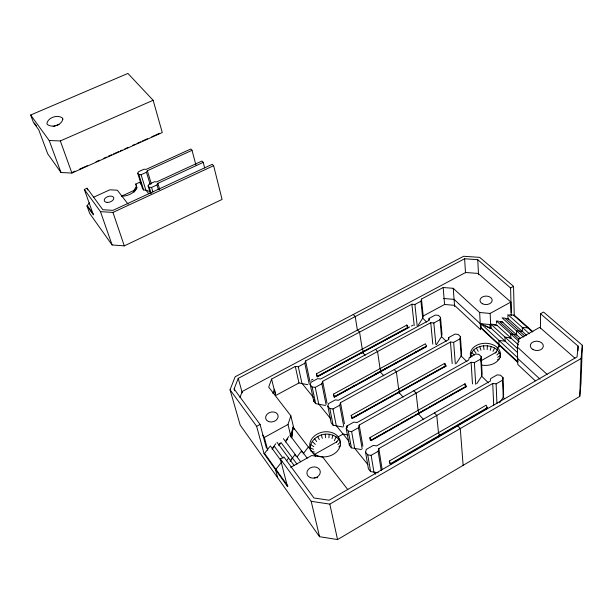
<?xml version="1.0" encoding="UTF-8"?>
<svg xmlns="http://www.w3.org/2000/svg" width="613" height="613" viewBox="0 0 613 613"><rect width="100%" height="100%" fill="white"/><g stroke="black" fill="none" stroke-linecap="round" stroke-linejoin="round"><path stroke-width="0.92" d="M470.585 357.41C471.052 341.839 500.055 341.931 500.499 357.479M577.967 350.782L578.113 346.123L540.528 313.756L543.562 312.063L582.35 345.295L580.986 383.186L579.76 396.396L337.548 539.57L319.557 536.697L240.173 425.07L230.051 389.784L235.147 376.773L463.658 256.265L479.726 257.376L513.548 286.355L514.23 315.151L532.896 331.694M579.76 396.396L581.101 358.521L582.35 345.295M487.159 349.609L487.442 345.847M328.905 437.789L329.204 434.272C319.833 432.717 307.749 440.67 310.776 451.084L314.369 452.019M578.113 346.123L577.055 356.889L329.104 500.231L313.956 497.986L283.903 456.961L280.356 458.938L287.397 486.347L287.918 486.055L264.578 453.436L269.697 446.647M517.809 361.831L517.724 362.421L480.462 327.679L481.236 327.748L517.809 361.831L517.778 360.214M291.581 437.828L293.19 427.223L315.68 456.624M291.773 437.268L292.455 432.809M535.172 380.704L517.763 364.436L517.395 347.119L518.598 339.219L539.724 327.342L574.887 358.138M499.626 402.718L503.219 397.385L502.606 380.129L503.005 377.608L500.537 375.225L497.174 374.88L490.714 378.558L490.277 381.071L376.604 445.881L373.24 445.444L366.275 449.413L365.555 452.187L368.428 468.891L370.604 471.581L378.221 472.776M476.745 383.715L481.711 376.213L480.768 359.034L481.213 356.613L478.853 354.345L475.588 354.023L469.236 357.578L468.769 359.992L357.08 422.526L353.816 422.119L346.981 425.943L346.23 428.602L349.341 445.283L351.418 447.85L361.478 449.582M456.356 363.379L461.16 355.992L459.926 338.889L460.401 336.568L458.149 334.399L454.976 334.1L448.724 337.541L448.226 339.855L338.468 400.258L335.303 399.891L328.591 403.576L327.817 406.12L331.143 422.771L333.12 425.223L343.042 427.023M436.433 344.59L441.506 336.66L440.011 319.641L440.509 317.411L438.356 315.335L435.276 315.067L429.123 318.392L428.602 320.614L320.714 379.01L317.634 378.665L311.036 382.236L310.247 384.673L313.764 401.27L315.657 403.615L325.442 405.492M239.982 397.446L242.258 391.462L465.604 272.501L478.155 273.429L510.851 302.056L490.162 313.419L479.65 312.515L453.245 288.309L443.176 287.512L421.483 299.083L423.208 316.001L422.694 318.147L418.273 325.174M426.732 322.116L422.694 318.147L420.955 301.228L421.483 299.083M381.217 470.615L378.137 451.321L378.834 448.547L492.737 383.477L496.116 383.838L502.606 380.129M332.001 438.548L332.92 435.176L329.204 434.272M490.224 350.207L491.212 346.583M362.168 448.823L358.482 427.721L359.203 425.062L471.106 362.283L474.393 362.612L480.768 359.034M349.341 445.283L349.831 443.521M343.717 426.288L339.748 405.224L340.499 402.68L450.463 342.046L453.651 342.353L459.926 338.889M326.101 404.764L321.871 383.761L322.645 381.324L430.74 322.714L433.835 322.99L440.011 319.641M313.764 401.27L314.277 399.645M293.397 426.579L290.792 434.556L291.382 437.008M291.068 437.23L287.987 424.472L290.853 415.829L268.701 387.125L271.597 379.056L295.29 366.421L298.301 366.743L304.807 363.264L305.588 360.919L411.867 304.217L414.878 304.469L420.955 301.228M272.915 393.5L274.448 389.171L275.513 393.515M234.626 390.795L234.112 388.987L238.242 378.367L464.616 258.77L477.749 259.697L510.583 287.972L511.234 312.73M334.33 440.732L336.146 436.854L332.92 435.176M492.99 351.364L494.614 348.008M203.225 162.376L201.961 161.012L156.698 181.9L154.399 181.777L148.974 184.283L148.085 185.869L149.266 187.302L151.564 187.432L157.012 184.911L157.886 183.318L203.225 162.376L204.658 167.939M192.03 150.308L190.812 148.99L146.201 169.357L143.955 169.249L138.607 171.686L137.718 173.234L138.852 174.613L141.105 174.728L146.469 172.268L147.35 170.728L192.03 150.308L195.907 165.012M133.511 191.164L136.385 186.306L135.688 184.092L139.534 182.322L141.22 182.935M86.985 205.945L93.375 214.887L84.349 189.478L87.077 188.245L102.8 209.715L112.968 210.351L212.313 164.284L213.631 165.694L222.082 199.432L124.301 245.867L112.095 244.97L89.667 213.424L86.985 205.945L89.391 202.773M336.56 442.257L338.675 439.207L338.207 436.801L343.104 434.05L348.207 435.077M495.258 353.011L497.411 350.031L497.312 347.54L499.534 346.291M279.038 444.555L280.126 443.076M285.98 440.272L288.708 436.579M134.009 192.16L136.653 188.605M290.156 461.145L295.152 454.409L295.527 455.949M297.198 456.762L301.634 450.785L302.002 452.325M272.417 448.218L275.827 443.697M272.126 449.352L274.402 446.341L283.045 458.172M278.8 445.659L281.076 442.647L296.999 464.156M285.451 441.973L287.727 438.969M286.539 460.823L288.646 458.049M290.187 461.129L292.501 458.087M303.121 453.881L308.347 447.038M337.893 444.578L340.322 442.065L338.675 439.207L336.146 436.854M496.875 355.034L499.403 352.513M338.782 446.892L340.246 445.797M497.733 357.302L500.469 355.302M280.356 458.938L311.189 501.327L329.817 504.108L581.101 358.521M389.355 461.03L486.17 405.185L487.465 408.143L390.719 464.056L389.753 463.696L389.355 461.03L390.719 464.056M390.65 463.574L487.435 407.645M365.555 452.187L367.754 454.877L371.141 455.329L378.137 451.321M371.179 440.647L371.095 440.157L466.225 386.182L464.983 383.776L369.838 437.682L370.283 440.341L371.179 440.647L466.255 386.673L466.225 386.182M371.317 440.126L372.98 439.184M374.643 438.241L377.133 436.824M378.788 435.889L380.451 434.946M382.106 434.004L387.087 431.177M389.577 429.759L391.24 428.824M392.902 427.882L394.557 426.939M396.22 425.997L398.711 424.579M400.366 423.637L408.664 418.932M411.154 417.514L412.817 416.572M414.48 415.629L426.832 408.618M428.472 407.691L430.119 406.756M431.759 405.829L436.678 403.032M438.326 402.097L439.965 401.17M441.605 400.235L444.065 398.841M445.712 397.906L447.352 396.979M448.992 396.044L453.919 393.247M455.559 392.32L466.255 386.673M346.23 428.602L348.33 431.161L351.609 431.575L358.482 427.721M290.631 467.367L311.657 455.543L322.653 457.03L347.793 489.611M314.354 454.478L336.836 441.835M480.684 360.957L496.453 352.084M528.651 327.932L522.291 327.419L522.36 331.457M351.218 415.407L444.747 363.325L445.996 366.168L352.536 418.311L351.701 418.066L351.218 415.407L352.536 418.311M352.452 417.828L445.957 365.67M351.9 418.304L362.689 412.288M364.344 411.361L379.286 403.032M380.949 402.105L393.393 395.163M395.056 394.236L399.921 391.876L398.642 389.002L396.389 371.869L394.251 369.562M401.714 390.519L420.947 379.792M422.625 378.857L438.51 369.991M440.188 369.057L441.858 368.122M443.528 367.195L445.996 366.168M287.397 486.347L264.073 453.712L264.578 453.436M509.572 314.806L514.23 315.151M327.817 406.12L329.817 408.565L333.005 408.948L339.748 405.224M333.441 394.144L425.399 343.77L426.625 346.552L334.729 396.986L333.947 396.787L333.441 394.144L334.729 396.986M345.571 390.412L347.234 389.5M352.214 386.772L353.877 385.861M374.627 374.474L379.608 371.739M384.627 368.988L386.305 368.068M394.68 363.471L396.358 362.551M414.786 352.444L416.465 351.525M421.491 348.766L423.162 347.847M334.637 396.504L426.579 346.069M334.146 397.017L356.559 384.719M358.222 383.807L379.815 371.961M380.443 371.286L425.889 346.682M267.743 450.218L264.333 437.46L287.987 424.472M264.073 453.712L256.64 426.334L260.088 424.457L234.112 388.987M510.583 287.972L513.548 286.355M310.247 384.673L312.155 387.01L315.251 387.362L321.871 383.761M317.611 376.114L408.028 327.296L406.879 325.059L316.446 373.807L316.982 376.443L317.71 376.597L316.446 373.807M317.166 376.666L408.089 327.786L408.028 327.296M311.266 380.114L312.952 379.202M317.151 376.934L409.676 326.967M411.354 326.062L413.039 325.151M307.78 384.696L298.96 382.964L275.651 395.523L271.597 379.056M423.208 316.001L444.586 304.477L454.509 305.32L480.561 329.664L479.65 312.515M497.365 359.869L499.725 358.62M53.201 126.554L59.116 124.47M84.349 189.478L100.471 211.646L112.961 212.427L213.631 165.694M121.389 196.244L134.354 190.275M93.605 197.225L109.819 189.808L117.359 190.222L128.14 204.183M72.48 172.314L75.093 171.142M79.452 169.196L87.299 165.679M96.011 161.771L99.498 160.208M103.858 158.254L106.47 157.081M108.217 156.3L111.704 154.737M113.443 153.955L118.677 151.61M120.416 150.829L122.163 150.047M124.776 148.882L128.263 147.319M132.623 145.365L135.235 144.193M136.975 143.411L140.461 141.848M142.208 141.067L147.434 138.722M151.794 136.768L159.641 133.251M71.905 173.058L162.261 132.546L153.15 100.287L127.91 73.43L30.65 115.022L33.447 122.462L38.742 129.78L47.737 153.863L61.001 172.506L71.905 173.058L60.335 140.952L49.209 140.507L30.65 115.022M60.335 140.952L153.15 100.287M380.642 371.509L381.309 371.424L381.24 370.942L380.052 368.612L377.562 351.548L375.524 349.341M487.465 408.143L486.308 407.913M418.625 413.277L419.399 413.269L418.097 410.342L416.097 393.148L413.859 390.734M438.969 435.651L439.805 435.69L438.471 432.701L436.77 415.453L434.425 412.924M137.718 173.234L142.469 188.559L143.603 189.953L145.833 190.076L150.07 191.608M443.345 298.485L454.064 299.366L480.247 323.672L489.879 324.53L490.032 327.94L490.936 328.055L517.625 352.674M509.28 337.909L511.004 338.108M513.487 334.391L516.897 334.805M522.774 331.51L516.391 330.714L516.483 334.752L510.698 333.901L510.805 337.932L504.974 337.096L505.104 341.127L499.013 340.43L498.821 347.264M493.687 324.982L497.112 325.419M502.951 322.185L499.541 321.741L518.958 339.357M505.449 318.262L502.055 317.802L523.433 337.058M508.767 318.967L505.38 318.515L524.874 336.024M491.588 324.17L496.576 324.936L518.491 344.95M497.243 321.043L498.89 321.304M500.537 321.564L502.185 321.825L520.69 338.56M310.216 447.881L313.458 449.298M481.236 327.748L481.021 323.741L490.032 327.94M485.542 326.147L490.078 328.261M310.699 444.609L313.841 446.647M470.615 355.249L472.056 356.253M513.794 315.389L532.459 331.94M529.356 333.725L507.886 314.576L508.001 318.599L526.582 335.25M519.104 341.556L496.415 320.913L496.507 323.327M312.186 441.49L315.358 444.394M517.395 347.119L547.11 374.367M517.541 348.636L490.76 324.039L490.936 328.055M481.021 323.741L517.724 357.785M517.633 358.383L540.038 379.179M471.658 352.483L474.339 355.004M446.203 341.28L441.506 336.66L441.996 334.422L440.509 317.411M466.899 361.647L461.16 355.992L461.62 353.678L460.401 336.568M488.438 382.841L481.711 376.213L482.14 373.8L481.213 356.613M504.576 398.718L503.219 397.385L503.618 394.872L503.005 377.608M353.257 314.484L355.211 316.569L357.44 330.422M457.758 425.859L460.271 428.525L463.129 465.336M357.617 330.016L359.563 332.123L362.268 349.103L363.425 351.379L363.501 351.862L362.689 351.77L362.95 353.372M362.559 352.414L365.133 355.249M379.945 371.555L383.807 375.807M398.619 392.105L403.124 397.063M418.487 413.974L423.598 419.599M139.534 182.322L141.71 185.003M148.852 193.792L145.833 190.076L141.105 174.728M313.335 397.354L301.933 383.294L298.301 366.743M330.698 418.756L318.706 403.975L315.251 387.362M348.912 441.207L336.261 425.614L333.005 408.948M367.923 464.639L354.651 448.272L351.609 431.575M375.685 474.201L373.93 472.041L371.141 455.329M473.634 350.015L475.949 352.988M314.569 438.724L316.706 441.506M289.796 435.107L307.197 458.149M283.39 438.64L300.676 461.819M276.969 442.195L294.133 465.497M230.051 389.784L256.64 426.334M262.678 435.176L264.333 437.46M270.272 445.896L281.857 461.842L275.543 469.765L277.674 477.803M34.343 123.037L36.466 125.964M87.383 205.761L93.245 213.952M476.401 348L478.194 351.356M317.68 436.502L319.304 439.651M369.838 437.682L371.095 440.157M136.385 186.306L137.182 187.892M49.209 140.507L61.001 172.506M87.077 188.245L87.69 189.992M100.471 211.646L112.095 244.97M112.961 212.427L124.301 245.867M479.78 346.583L480.937 350.199M138.852 174.613L143.603 189.953M149.266 187.302L151.204 193.67M148.085 185.869L150.308 193.141M151.564 187.432L152.944 191.976M146.469 172.268L150.208 184.597M147.35 170.728L151.334 183.931M321.327 434.954L322.338 438.364M157.886 183.318L159.732 189.532M157.012 184.911L158.33 189.348M238.242 378.367L242.235 392.826M260.088 424.457L266.402 448.034M311.189 501.327L319.557 536.697M290.853 415.829L294.125 429.659M293.19 427.223L293.55 428.763M295.29 366.421L298.96 382.964M329.817 504.108L337.548 539.57M305.588 360.919L310.017 381.845M304.807 363.264L309.259 384.19M312.155 387.01L315.657 403.615M322.645 381.324L327.028 403.239M329.817 408.565L333.12 425.223M340.499 402.68L344.445 423.744M348.33 431.161L351.418 447.85M346.981 425.943L347.326 427.797M359.203 425.062L362.873 446.18M367.754 454.877L370.604 471.581M378.834 448.547L382.183 469.688M398.994 391.684L399.209 393.308M483.542 345.855L483.994 349.609M406.879 325.059L407.093 326.844M411.867 304.217L414.227 325.534M414.878 304.469L417.192 325.809M325.25 434.196L325.61 437.728M438.739 435.399L438.9 437.023M429.123 318.392L429.307 320.254M430.74 322.714L432.801 344.154M433.835 322.99L435.843 344.445M444.747 363.325L444.908 365.133M443.176 287.512L444.586 304.477M450.463 342.046L452.195 363.601M448.724 337.541L448.877 339.41M453.651 342.353L455.329 363.915M453.245 288.309L454.601 306.554M464.983 383.776L465.114 385.592M464.616 258.77L465.505 272.854M471.106 362.283L472.477 383.93M474.393 362.612L475.703 384.274M477.749 259.697L478.538 274.762M490.162 313.419L490.837 328.614M492.737 383.477L493.71 405.208M496.116 383.838L496.944 403.691M510.851 302.056L511.204 315.672M518.598 339.219L518.652 342.085M540.528 313.756L540.543 328.553M314.231 478.002A6.682 5.532 -12.9 0 1 317.641 477.726M470.784 357.08A15.11 11.072 0.2 0 1 484.101 343.318A15.11 11.072 0.2 0 1 500.484 355.226A15.11 11.072 0.2 0 1 481.818 365.095M135.688 184.092A11.555 6.758 -17.2 0 1 133.726 191.892A11.555 6.758 -17.2 0 1 122.056 196.183M62.863 119.022C61.79 125.144 52.12 128.171 47.339 124.493L46.902 123.451C48.067 117.374 57.591 114.393 62.403 117.987L62.863 119.022M317.81 455.857A15.524 12.452 -11.3 0 0 340.506 442.847A15.524 12.452 -11.3 0 0 316.975 434.211A15.524 12.452 -11.3 0 0 317.81 455.857M268.67 421.598A6.383 4.942 -15.1 0 0 278.187 416.373A6.383 4.942 -15.1 0 0 268.808 412.909A6.383 4.942 -15.1 0 0 268.67 421.598M533.049 349.586A6.528 4.682 2.9 0 0 543.317 346.445A6.528 4.682 2.9 0 0 534.092 341.525A6.528 4.682 2.9 0 0 533.049 349.586M310.339 477.634A6.751 5.54 -12.9 0 0 320.293 471.933A6.751 5.54 -12.9 0 0 310.147 467.972A6.751 5.54 -12.9 0 0 310.339 477.634M482.385 303.749A6.115 4.26 -1 0 0 492.147 300.799A6.115 4.26 -1 0 0 483.711 296.416A6.115 4.26 -1 0 0 482.385 303.749M107.168 202.413A4.965 2.919 -17.9 0 0 113.78 197.892A4.965 2.919 -17.9 0 0 106.095 197.463A4.965 2.919 -17.9 0 0 107.168 202.413"/></g></svg>
